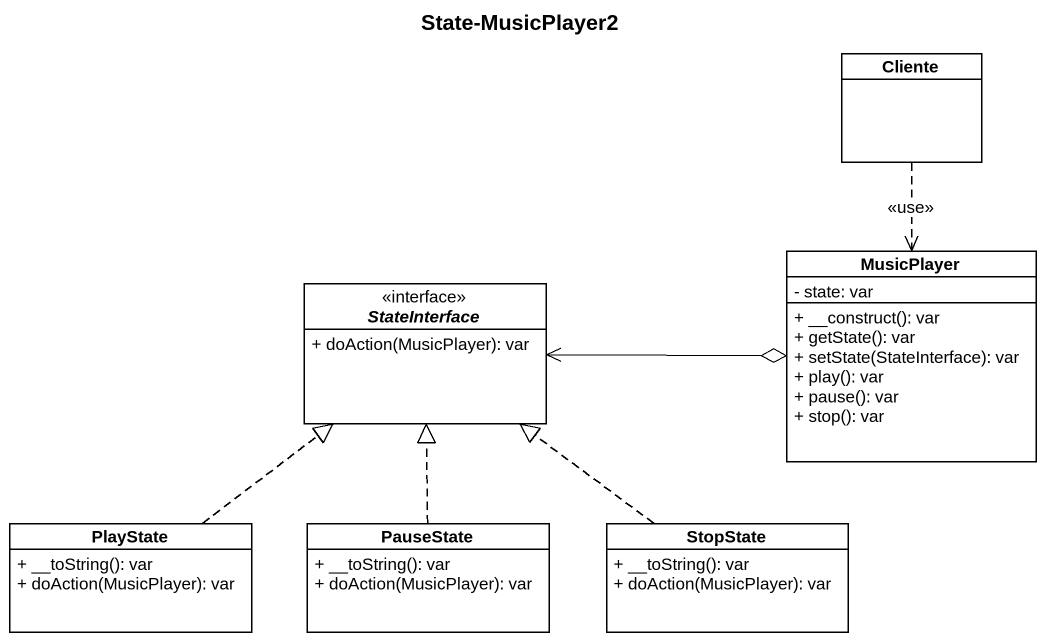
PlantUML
@startuml
title State-MusicPlayer2
hide circle
hide empty members
skinparam classAttributeIconSize 0
class Cliente
class MusicPlayer {
  - state: var
  + __construct(): var
  + getState(): var
  + setState(StateInterface): var
  + play(): var
  + pause(): var
  + stop(): var
}
interface StateInterface {
  + doAction(MusicPlayer): var
}
class PlayState {
  + __toString(): var
  + doAction(MusicPlayer): var
}
class PauseState {
  + __toString(): var
  + doAction(MusicPlayer): var
}
class StopState {
  + __toString(): var
  + doAction(MusicPlayer): var
}
Cliente ..> MusicPlayer : <<use>>
StateInterface <-right-o MusicPlayer
PlayState .up.|> StateInterface
PauseState .up.|> StateInterface
StopState .up.|> StateInterface
@enduml
